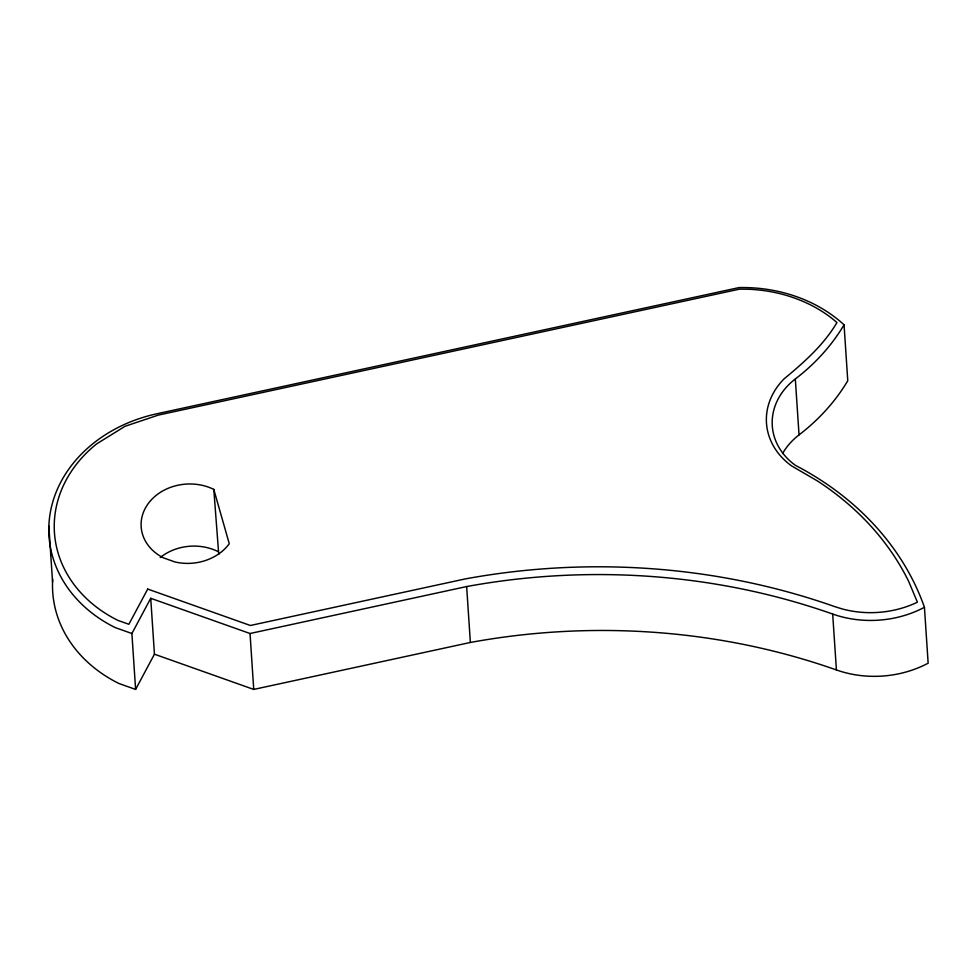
<?xml version="1.0" encoding="UTF-8"?>
<svg xmlns="http://www.w3.org/2000/svg" width="977" height="977" viewBox="0 0 977 977"><rect width="100%" height="100%" fill="white"/><g stroke="black" fill="none" stroke-linecap="round" stroke-linejoin="round"><path stroke-width="1.47" d="M52.709 579.117A140.248 116.678 -3.8 0 0 118.925 683.497L135.608 689.42L131.895 633.511L150.727 598.29L250.027 633.511L466.652 586.554A608.866 506.55 -3.8 0 1 832.685 614.057A98.567 81.995 -3.8 0 0 924.437 607.291L928.15 663.2A98.567 81.995 -3.8 0 1 836.41 669.953A608.866 506.55 -3.8 0 0 470.364 642.463L253.739 689.42L154.439 654.199L150.727 598.29M135.608 689.42L154.439 654.199M131.895 633.511L115.213 627.588A140.248 116.678 -3.8 0 1 50.609 510.861A140.248 116.678 -3.8 0 1 156.784 413.796L739.076 287.58A140.248 116.678 -3.8 0 1 844.055 324.816L847.767 380.725A214.317 178.302 -3.8 0 1 799.039 434.887A69.587 57.887 -3.8 0 0 782.601 453.536M213.804 489.404L229.265 543.737A47.69 39.678 -3.8 0 1 175.017 561.983L163.672 557.952A47.69 39.678 -3.8 0 1 148.211 503.619A47.69 39.678 -3.8 0 1 213.804 489.404L218.738 554.386M832.685 614.057L836.41 669.953M844.055 324.816A214.317 178.302 -3.8 0 1 795.327 378.978L799.039 434.887M466.652 586.554L470.364 642.463M250.027 633.511L253.739 689.42M48.85 526.102L52.563 582.011M160.204 557.549A47.69 39.678 -3.8 0 1 217.932 551.529M924.437 607.291A310.027 257.928 -3.8 0 0 795.437 465.37A69.587 57.887 -3.8 0 1 795.327 378.978M147.71 589.07L128.879 624.279L117.985 620.419A134.594 111.976 -3.8 0 1 96.552 443.961L125.044 426.29L158.225 415.127L739.43 289.155L748.358 289.241A134.643 112.013 -3.8 0 1 833.112 319.296L836.935 322.569C823.672 345.076 803.924 362.43 784.043 378.905A75.241 62.589 -3.8 0 0 791.553 465.882L817.273 480.855A304.409 253.251 -3.8 0 1 908.695 581.437L917.391 602.162L914.741 603.444A92.949 77.33 -3.8 0 1 841.759 608.818L834.59 606.57A614.374 511.13 -3.8 0 0 465.37 578.897L250.381 625.488L147.71 589.07"/></g></svg>
